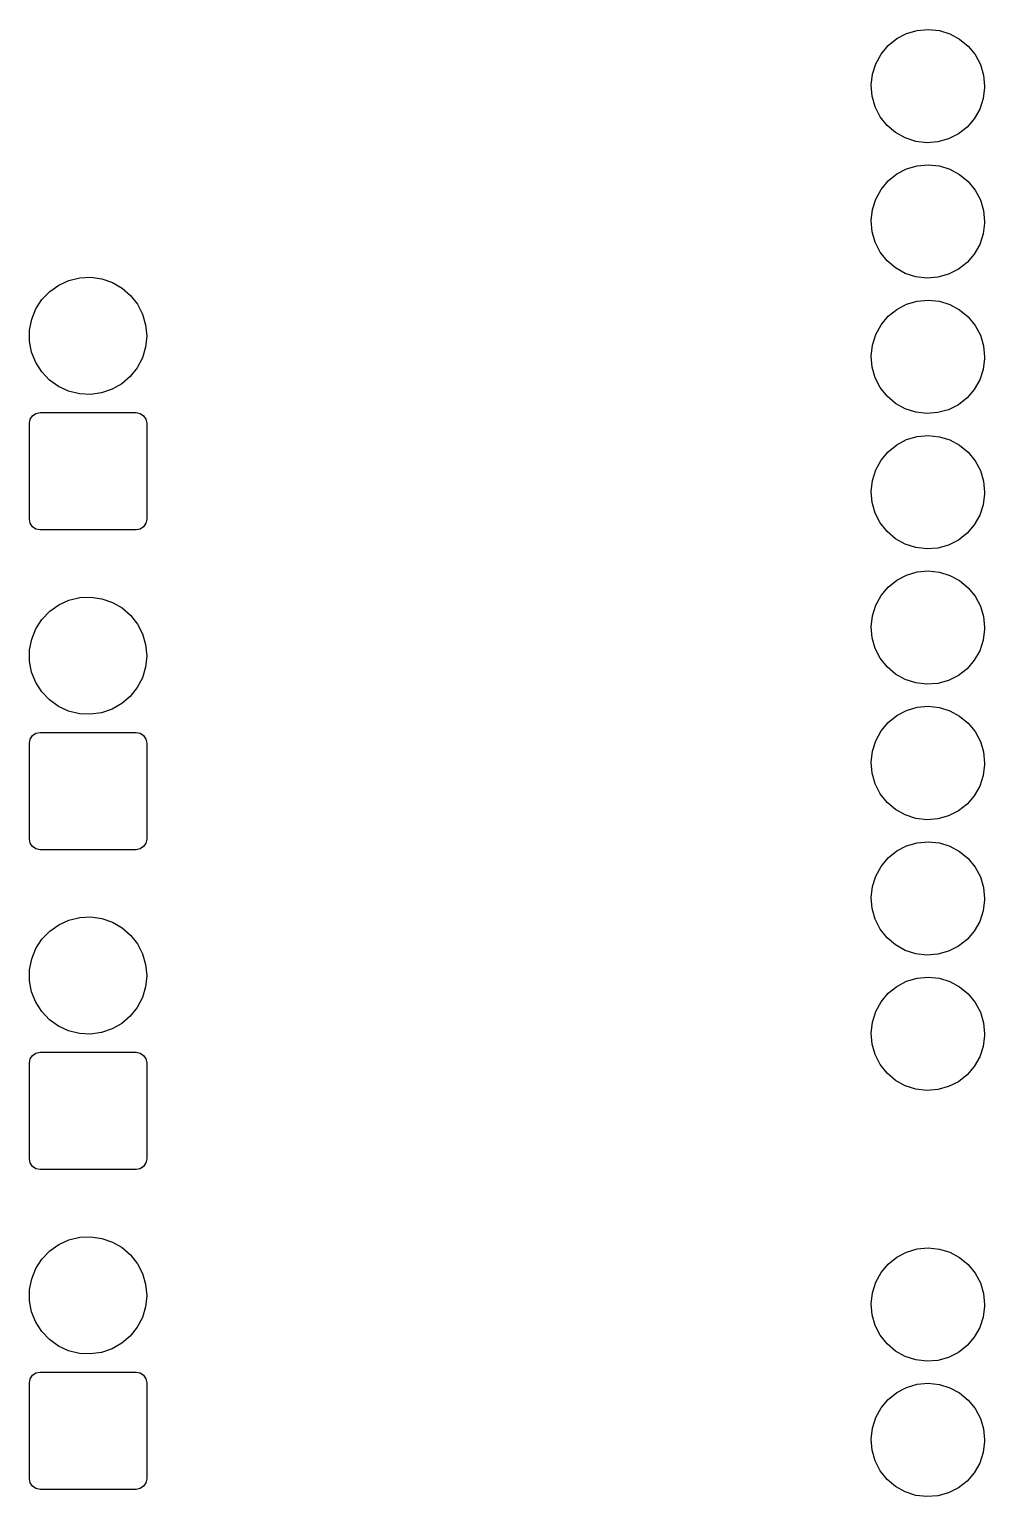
# Model space of a CAD drawing. Extents: x 10 to 584, y -410 to -10.
# Drawn here: x 298.82 to 316.73, y -108.31 to -80.79 of the extents above; entities that cross this region are included whole.
import ezdxf

# ---------------------------------------------------------------- set-up
doc = ezdxf.new("R2010")
doc.units = 0
doc.layers.add('BLACK', color=7, linetype='CONTINUOUS')

msp = doc.modelspace()

# ---------------------------------------------------------------- linework, layer by layer
at = {"layer": 'BLACK', "linetype": 'CONTINUOUS'}
for p, q in [((315.084, -80.9598), (315.268, -80.8636)), ((315.268, -80.8636), (315.467, -80.805)), ((315.467, -80.805), (315.674, -80.7862)), ((315.674, -80.7862), (315.881, -80.8079)), ((315.881, -80.8079), (316.079, -80.8693)), ((316.079, -80.8693), (316.261, -80.968)), ((314.789, -81.2489), (314.923, -81.0899)), ((314.923, -81.0899), (315.084, -80.9598)), ((316.261, -80.968), (316.421, -81.1004)), ((316.421, -81.1004), (316.553, -81.2612)), ((314.626, -81.6287), (314.689, -81.4308)), ((314.689, -81.4308), (314.789, -81.2489)), ((316.553, -81.2612), (316.65, -81.4445)), ((316.65, -81.4445), (316.71, -81.6432)), ((314.603, -81.8349), (314.626, -81.6287)), ((316.71, -81.6432), (316.73, -81.8498)), ((314.621, -82.0418), (314.603, -81.8349)), ((316.73, -81.8795), (316.704, -82.0854)), ((316.73, -81.8498), (316.73, -81.8795)), ((314.678, -82.2413), (314.621, -82.0418)), ((314.773, -82.426), (314.678, -82.2413)), ((316.638, -82.2824), (316.536, -82.4629)), ((316.704, -82.0854), (316.638, -82.2824)), ((314.902, -82.5886), (314.773, -82.426)), ((316.536, -82.4629), (316.4, -82.62)), ((315.06, -82.7232), (314.902, -82.5886)), ((315.241, -82.8244), (315.06, -82.7232)), ((315.438, -82.8886), (315.241, -82.8244)), ((316.051, -82.8414), (315.851, -82.8972)), ((316.237, -82.7478), (316.051, -82.8414)), ((316.4, -82.62), (316.237, -82.7478)), ((315.644, -82.9132), (315.438, -82.8886)), ((315.851, -82.8972), (315.644, -82.9132)), ((315.084, -83.4998), (315.268, -83.4036)), ((315.268, -83.4036), (315.467, -83.345)), ((315.467, -83.345), (315.674, -83.3262)), ((315.674, -83.3262), (315.881, -83.3479)), ((315.881, -83.3479), (316.079, -83.4093)), ((314.789, -83.7889), (314.923, -83.6299)), ((314.923, -83.6299), (315.084, -83.4998)), ((316.079, -83.4093), (316.261, -83.508)), ((316.261, -83.508), (316.421, -83.6404)), ((316.421, -83.6404), (316.553, -83.8012)), ((314.689, -83.9708), (314.789, -83.7889)), ((316.553, -83.8012), (316.65, -83.9845)), ((314.603, -84.3749), (314.626, -84.1687)), ((314.626, -84.1687), (314.689, -83.9708)), ((316.65, -83.9845), (316.71, -84.1832)), ((316.71, -84.1832), (316.73, -84.3898)), ((314.621, -84.5818), (314.603, -84.3749)), ((316.73, -84.4195), (316.704, -84.6254)), ((316.73, -84.3898), (316.73, -84.4195)), ((314.678, -84.7813), (314.621, -84.5818)), ((314.773, -84.966), (314.678, -84.7813)), ((316.704, -84.6254), (316.638, -84.8224)), ((314.902, -85.1286), (314.773, -84.966)), ((316.536, -85.0029), (316.4, -85.16)), ((316.638, -84.8224), (316.536, -85.0029)), ((315.06, -85.2632), (314.902, -85.1286)), ((315.241, -85.3644), (315.06, -85.2632)), ((316.237, -85.2878), (316.051, -85.3814)), ((316.4, -85.16), (316.237, -85.2878)), ((299.201, -85.7041), (299.371, -85.5832)), ((299.371, -85.5832), (299.561, -85.4967)), ((299.561, -85.4967), (299.765, -85.4478)), ((299.765, -85.4478), (299.973, -85.4381)), ((299.973, -85.4381), (300.18, -85.4681)), ((300.18, -85.4681), (300.378, -85.5366)), ((300.378, -85.5366), (300.558, -85.6413)), ((315.438, -85.4286), (315.241, -85.3644)), ((315.644, -85.4532), (315.438, -85.4286)), ((315.851, -85.4372), (315.644, -85.4532)), ((316.051, -85.3814), (315.851, -85.4372)), ((298.943, -86.0306), (299.056, -85.855)), ((299.056, -85.855), (299.201, -85.7041)), ((300.558, -85.6413), (300.716, -85.7782)), ((300.716, -85.7782), (300.845, -85.9425)), ((315.467, -85.885), (315.674, -85.8662)), ((315.674, -85.8662), (315.881, -85.8879)), ((298.865, -86.2244), (298.943, -86.0306)), ((300.845, -85.9425), (300.941, -86.1283)), ((300.941, -86.1283), (301, -86.3288)), ((314.923, -86.1699), (315.084, -86.0398)), ((315.084, -86.0398), (315.268, -85.9436)), ((315.268, -85.9436), (315.467, -85.885)), ((315.881, -85.8879), (316.079, -85.9493)), ((316.079, -85.9493), (316.261, -86.048)), ((316.261, -86.048), (316.421, -86.1804)), ((298.824, -86.6384), (298.825, -86.4295)), ((298.825, -86.4295), (298.865, -86.2244)), ((301, -86.3288), (301.02, -86.5368)), ((314.689, -86.5108), (314.789, -86.3289)), ((314.789, -86.3289), (314.923, -86.1699)), ((316.421, -86.1804), (316.553, -86.3412)), ((316.553, -86.3412), (316.65, -86.5245)), ((298.863, -86.8437), (298.824, -86.6384)), ((301.02, -86.5426), (300.999, -86.7505)), ((301.02, -86.5368), (301.02, -86.5426)), ((314.603, -86.9149), (314.626, -86.7087)), ((314.626, -86.7087), (314.689, -86.5108)), ((316.65, -86.5245), (316.71, -86.7232)), ((298.94, -87.0379), (298.863, -86.8437)), ((300.939, -86.9506), (300.842, -87.1359)), ((300.999, -86.7505), (300.939, -86.9506)), ((314.621, -87.1218), (314.603, -86.9149)), ((316.73, -86.9595), (316.704, -87.1654)), ((316.71, -86.7232), (316.73, -86.9298)), ((316.73, -86.9298), (316.73, -86.9595)), ((299.053, -87.214), (298.94, -87.0379)), ((299.196, -87.3657), (299.053, -87.214)), ((300.842, -87.1359), (300.712, -87.2995)), ((314.678, -87.3213), (314.621, -87.1218)), ((316.704, -87.1654), (316.638, -87.3624)), ((299.366, -87.4875), (299.196, -87.3657)), ((299.556, -87.575), (299.366, -87.4875)), ((300.554, -87.4357), (300.372, -87.5393)), ((300.712, -87.2995), (300.554, -87.4357)), ((314.773, -87.506), (314.678, -87.3213)), ((314.902, -87.6686), (314.773, -87.506)), ((316.638, -87.3624), (316.536, -87.5429)), ((299.759, -87.625), (299.556, -87.575)), ((299.968, -87.6358), (299.759, -87.625)), ((300.175, -87.6069), (299.968, -87.6358)), ((300.372, -87.5393), (300.175, -87.6069)), ((315.06, -87.8032), (314.902, -87.6686)), ((315.241, -87.9044), (315.06, -87.8032)), ((316.4, -87.7), (316.237, -87.8278)), ((316.536, -87.5429), (316.4, -87.7)), ((298.835, -88.1003), (298.878, -88.0354)), ((298.878, -88.0354), (298.943, -87.992)), ((298.943, -87.992), (299.02, -87.9768)), ((299.02, -87.9768), (300.82, -87.9768)), ((300.82, -87.9768), (300.896, -87.992)), ((300.896, -87.992), (300.961, -88.0354)), ((300.961, -88.0354), (301.004, -88.1003)), ((315.438, -87.9686), (315.241, -87.9044)), ((315.644, -87.9932), (315.438, -87.9686)), ((315.851, -87.9772), (315.644, -87.9932)), ((316.051, -87.9214), (315.851, -87.9772)), ((316.237, -87.8278), (316.051, -87.9214)), ((298.82, -88.1768), (298.835, -88.1003)), ((298.82, -89.9768), (298.82, -88.1768)), ((301.004, -88.1003), (301.02, -88.1768)), ((301.02, -88.1768), (301.02, -89.9768)), ((314.923, -88.7099), (315.084, -88.5798)), ((315.084, -88.5798), (315.268, -88.4836)), ((315.268, -88.4836), (315.467, -88.425)), ((315.467, -88.425), (315.674, -88.4062)), ((315.674, -88.4062), (315.881, -88.4279)), ((315.881, -88.4279), (316.079, -88.4893)), ((316.079, -88.4893), (316.261, -88.588)), ((316.261, -88.588), (316.421, -88.7204)), ((314.689, -89.0508), (314.789, -88.8689)), ((314.789, -88.8689), (314.923, -88.7099)), ((316.421, -88.7204), (316.553, -88.8812)), ((316.553, -88.8812), (316.65, -89.0645)), ((314.626, -89.2487), (314.689, -89.0508)), ((316.65, -89.0645), (316.71, -89.2632)), ((314.603, -89.4549), (314.626, -89.2487)), ((314.621, -89.6618), (314.603, -89.4549)), ((316.71, -89.2632), (316.73, -89.4698)), ((314.678, -89.8613), (314.621, -89.6618)), ((316.704, -89.7054), (316.638, -89.9024)), ((316.73, -89.4995), (316.704, -89.7054)), ((316.73, -89.4698), (316.73, -89.4995)), ((298.835, -90.0533), (298.82, -89.9768)), ((301.02, -89.9768), (301.004, -90.0533)), ((314.773, -90.046), (314.678, -89.8613)), ((316.638, -89.9024), (316.536, -90.0829)), ((298.878, -90.1182), (298.835, -90.0533)), ((298.943, -90.1616), (298.878, -90.1182)), ((299.02, -90.1768), (298.943, -90.1616)), ((300.82, -90.1768), (299.02, -90.1768)), ((300.896, -90.1616), (300.82, -90.1768)), ((300.961, -90.1182), (300.896, -90.1616)), ((301.004, -90.0533), (300.961, -90.1182)), ((314.902, -90.2086), (314.773, -90.046)), ((315.06, -90.3432), (314.902, -90.2086)), ((316.4, -90.24), (316.237, -90.3678)), ((316.536, -90.0829), (316.4, -90.24)), ((315.241, -90.4444), (315.06, -90.3432)), ((315.438, -90.5086), (315.241, -90.4444)), ((315.644, -90.5332), (315.438, -90.5086)), ((315.851, -90.5172), (315.644, -90.5332)), ((316.051, -90.4614), (315.851, -90.5172)), ((316.237, -90.3678), (316.051, -90.4614)), ((315.084, -91.1198), (315.268, -91.0236)), ((315.268, -91.0236), (315.467, -90.965)), ((315.467, -90.965), (315.674, -90.9462)), ((315.674, -90.9462), (315.881, -90.9679)), ((315.881, -90.9679), (316.079, -91.0293)), ((316.079, -91.0293), (316.261, -91.128)), ((314.789, -91.4089), (314.923, -91.2499)), ((314.923, -91.2499), (315.084, -91.1198)), ((316.261, -91.128), (316.421, -91.2604)), ((316.421, -91.2604), (316.553, -91.4212)), ((299.201, -91.7041), (299.371, -91.5832)), ((299.371, -91.5832), (299.561, -91.4967)), ((299.561, -91.4967), (299.765, -91.4478)), ((299.765, -91.4478), (299.973, -91.4381)), ((299.973, -91.4381), (300.18, -91.4681)), ((300.18, -91.4681), (300.378, -91.5366)), ((300.378, -91.5366), (300.558, -91.6413)), ((300.558, -91.6413), (300.716, -91.7782)), ((314.626, -91.7887), (314.689, -91.5908)), ((314.689, -91.5908), (314.789, -91.4089)), ((316.553, -91.4212), (316.65, -91.6045)), ((316.65, -91.6045), (316.71, -91.8032)), ((298.943, -92.0306), (299.056, -91.855)), ((299.056, -91.855), (299.201, -91.7041)), ((300.716, -91.7782), (300.845, -91.9425)), ((314.603, -91.995), (314.626, -91.7887)), ((316.71, -91.8032), (316.73, -92.0098)), ((298.865, -92.2244), (298.943, -92.0306)), ((300.845, -91.9425), (300.941, -92.1283)), ((300.941, -92.1283), (301, -92.3288)), ((314.621, -92.2018), (314.603, -91.995)), ((314.678, -92.4013), (314.621, -92.2018)), ((316.73, -92.0395), (316.704, -92.2454)), ((316.73, -92.0098), (316.73, -92.0395)), ((298.824, -92.6384), (298.825, -92.4295)), ((298.825, -92.4295), (298.865, -92.2244)), ((301, -92.3288), (301.02, -92.5368)), ((314.773, -92.586), (314.678, -92.4013)), ((316.638, -92.4424), (316.536, -92.6229)), ((316.704, -92.2454), (316.638, -92.4424)), ((298.863, -92.8437), (298.824, -92.6384)), ((300.999, -92.7505), (300.939, -92.9506)), ((301.02, -92.5426), (300.999, -92.7505)), ((301.02, -92.5368), (301.02, -92.5426)), ((314.902, -92.7486), (314.773, -92.586)), ((315.06, -92.8832), (314.902, -92.7486)), ((316.536, -92.6229), (316.4, -92.78)), ((298.94, -93.0379), (298.863, -92.8437)), ((299.053, -93.214), (298.94, -93.0379)), ((300.939, -92.9506), (300.842, -93.1359)), ((315.241, -92.9844), (315.06, -92.8832)), ((315.438, -93.0486), (315.241, -92.9844)), ((316.051, -93.0014), (315.851, -93.0572)), ((316.237, -92.9078), (316.051, -93.0014)), ((316.4, -92.78), (316.237, -92.9078)), ((299.196, -93.3657), (299.053, -93.214)), ((300.712, -93.2995), (300.554, -93.4357)), ((300.842, -93.1359), (300.712, -93.2995)), ((315.644, -93.0732), (315.438, -93.0486)), ((315.851, -93.0572), (315.644, -93.0732)), ((299.366, -93.4875), (299.196, -93.3657)), ((299.556, -93.575), (299.366, -93.4875)), ((299.759, -93.625), (299.556, -93.575)), ((300.372, -93.5393), (300.175, -93.6069)), ((300.554, -93.4357), (300.372, -93.5393)), ((315.084, -93.6598), (315.268, -93.5636)), ((315.268, -93.5636), (315.467, -93.505)), ((315.467, -93.505), (315.674, -93.4862)), ((315.674, -93.4862), (315.881, -93.5079)), ((315.881, -93.5079), (316.079, -93.5693)), ((316.079, -93.5693), (316.261, -93.668)), ((299.968, -93.6358), (299.759, -93.625)), ((300.175, -93.6069), (299.968, -93.6358)), ((314.789, -93.9489), (314.923, -93.7899)), ((314.923, -93.7899), (315.084, -93.6598)), ((316.261, -93.668), (316.421, -93.8004)), ((316.421, -93.8004), (316.553, -93.9612)), ((298.82, -94.1768), (298.835, -94.1003)), ((298.835, -94.1003), (298.878, -94.0354)), ((298.878, -94.0354), (298.943, -93.992)), ((298.943, -93.992), (299.02, -93.9768)), ((299.02, -93.9768), (300.82, -93.9768)), ((300.82, -93.9768), (300.896, -93.992)), ((300.896, -93.992), (300.961, -94.0354)), ((300.961, -94.0354), (301.004, -94.1003)), ((301.004, -94.1003), (301.02, -94.1768)), ((314.626, -94.3287), (314.689, -94.1308)), ((314.689, -94.1308), (314.789, -93.9489)), ((316.553, -93.9612), (316.65, -94.1445)), ((298.82, -95.9768), (298.82, -94.1768)), ((301.02, -94.1768), (301.02, -95.9768)), ((314.603, -94.5349), (314.626, -94.3287)), ((316.65, -94.1445), (316.71, -94.3432)), ((316.71, -94.3432), (316.73, -94.5498)), ((314.621, -94.7418), (314.603, -94.5349)), ((316.73, -94.5795), (316.704, -94.7854)), ((316.73, -94.5498), (316.73, -94.5795)), ((314.678, -94.9413), (314.621, -94.7418)), ((314.773, -95.126), (314.678, -94.9413)), ((316.704, -94.7854), (316.638, -94.9824)), ((314.902, -95.2886), (314.773, -95.126)), ((316.536, -95.1629), (316.4, -95.32)), ((316.638, -94.9824), (316.536, -95.1629)), ((315.06, -95.4232), (314.902, -95.2886)), ((315.241, -95.5244), (315.06, -95.4232)), ((316.237, -95.4478), (316.051, -95.5414)), ((316.4, -95.32), (316.237, -95.4478)), ((315.438, -95.5886), (315.241, -95.5244)), ((315.644, -95.6132), (315.438, -95.5886)), ((315.851, -95.5972), (315.644, -95.6132)), ((316.051, -95.5414), (315.851, -95.5972)), ((298.835, -96.0533), (298.82, -95.9768)), ((298.878, -96.1182), (298.835, -96.0533)), ((301.004, -96.0533), (300.961, -96.1182)), ((301.02, -95.9768), (301.004, -96.0533)), ((315.268, -96.1036), (315.467, -96.045)), ((315.467, -96.045), (315.674, -96.0262)), ((315.674, -96.0262), (315.881, -96.0479)), ((315.881, -96.0479), (316.079, -96.1093)), ((298.943, -96.1616), (298.878, -96.1182)), ((299.02, -96.1768), (298.943, -96.1616)), ((300.82, -96.1768), (299.02, -96.1768)), ((300.896, -96.1616), (300.82, -96.1768)), ((300.961, -96.1182), (300.896, -96.1616)), ((314.789, -96.4889), (314.923, -96.3299)), ((314.923, -96.3299), (315.084, -96.1998)), ((315.084, -96.1998), (315.268, -96.1036)), ((316.079, -96.1093), (316.261, -96.208)), ((316.261, -96.208), (316.421, -96.3404)), ((316.421, -96.3404), (316.553, -96.5012)), ((314.689, -96.6708), (314.789, -96.4889)), ((316.553, -96.5012), (316.65, -96.6845)), ((314.603, -97.075), (314.626, -96.8687)), ((314.626, -96.8687), (314.689, -96.6708)), ((316.65, -96.6845), (316.71, -96.8832)), ((316.71, -96.8832), (316.73, -97.0898)), ((314.621, -97.2818), (314.603, -97.075)), ((316.73, -97.1195), (316.704, -97.3254)), ((316.73, -97.0898), (316.73, -97.1195)), ((299.765, -97.4478), (299.973, -97.4381)), ((299.973, -97.4381), (300.18, -97.4681)), ((314.678, -97.4813), (314.621, -97.2818)), ((316.704, -97.3254), (316.638, -97.5224)), ((299.056, -97.855), (299.201, -97.7041)), ((299.201, -97.7041), (299.371, -97.5832)), ((299.371, -97.5832), (299.561, -97.4967)), ((299.561, -97.4967), (299.765, -97.4478)), ((300.18, -97.4681), (300.378, -97.5366)), ((300.378, -97.5366), (300.558, -97.6413)), ((300.558, -97.6413), (300.716, -97.7782)), ((314.773, -97.666), (314.678, -97.4813)), ((314.902, -97.8286), (314.773, -97.666)), ((316.536, -97.7029), (316.4, -97.86)), ((316.638, -97.5224), (316.536, -97.7029)), ((298.943, -98.0306), (299.056, -97.855)), ((300.716, -97.7782), (300.845, -97.9425)), ((300.845, -97.9425), (300.941, -98.1283)), ((315.06, -97.9632), (314.902, -97.8286)), ((315.241, -98.0644), (315.06, -97.9632)), ((316.237, -97.9878), (316.051, -98.0814)), ((316.4, -97.86), (316.237, -97.9878)), ((298.825, -98.4295), (298.865, -98.2244)), ((298.865, -98.2244), (298.943, -98.0306)), ((300.941, -98.1283), (301, -98.3288)), ((315.438, -98.1286), (315.241, -98.0644)), ((315.644, -98.1532), (315.438, -98.1286)), ((315.851, -98.1372), (315.644, -98.1532)), ((316.051, -98.0814), (315.851, -98.1372)), ((298.824, -98.6384), (298.825, -98.4295)), ((301.02, -98.5426), (300.999, -98.7505)), ((301, -98.3288), (301.02, -98.5368)), ((301.02, -98.5368), (301.02, -98.5426)), ((298.863, -98.8437), (298.824, -98.6384)), ((300.999, -98.7505), (300.939, -98.9506)), ((314.923, -98.8699), (315.084, -98.7398)), ((315.084, -98.7398), (315.268, -98.6436)), ((315.268, -98.6436), (315.467, -98.585)), ((315.467, -98.585), (315.674, -98.5662)), ((315.674, -98.5662), (315.881, -98.5879)), ((315.881, -98.5879), (316.079, -98.6493)), ((316.079, -98.6493), (316.261, -98.748)), ((316.261, -98.748), (316.421, -98.8804)), ((298.94, -99.0379), (298.863, -98.8437)), ((299.053, -99.214), (298.94, -99.0379)), ((300.939, -98.9506), (300.842, -99.1359)), ((314.689, -99.2108), (314.789, -99.0289)), ((314.789, -99.0289), (314.923, -98.8699)), ((316.421, -98.8804), (316.553, -99.0412)), ((316.553, -99.0412), (316.65, -99.2245)), ((299.196, -99.3657), (299.053, -99.214)), ((299.366, -99.4875), (299.196, -99.3657)), ((300.712, -99.2995), (300.554, -99.4357)), ((300.842, -99.1359), (300.712, -99.2995)), ((314.626, -99.4087), (314.689, -99.2108)), ((316.65, -99.2245), (316.71, -99.4232)), ((299.556, -99.575), (299.366, -99.4875)), ((299.759, -99.625), (299.556, -99.575)), ((299.968, -99.6358), (299.759, -99.625)), ((300.175, -99.6069), (299.968, -99.6358)), ((300.372, -99.5393), (300.175, -99.6069)), ((300.554, -99.4357), (300.372, -99.5393)), ((314.603, -99.6149), (314.626, -99.4087)), ((314.621, -99.8218), (314.603, -99.6149)), ((316.71, -99.4232), (316.73, -99.6298)), ((316.73, -99.6298), (316.73, -99.6595)), ((314.678, -100.021), (314.621, -99.8218)), ((316.704, -99.8654), (316.638, -100.062)), ((316.73, -99.6595), (316.704, -99.8654)), ((298.82, -100.177), (298.835, -100.1)), ((298.82, -101.977), (298.82, -100.177)), ((298.835, -100.1), (298.878, -100.035)), ((298.878, -100.035), (298.943, -99.992)), ((298.943, -99.992), (299.02, -99.9768)), ((299.02, -99.9768), (300.82, -99.9768)), ((300.82, -99.9768), (300.896, -99.992)), ((300.896, -99.992), (300.961, -100.035)), ((300.961, -100.035), (301.004, -100.1)), ((301.004, -100.1), (301.02, -100.177)), ((301.02, -100.177), (301.02, -101.977)), ((314.773, -100.206), (314.678, -100.021)), ((316.638, -100.062), (316.536, -100.243)), ((314.902, -100.369), (314.773, -100.206)), ((315.06, -100.503), (314.902, -100.369)), ((316.4, -100.4), (316.237, -100.528)), ((316.536, -100.243), (316.4, -100.4)), ((315.241, -100.604), (315.06, -100.503)), ((315.438, -100.669), (315.241, -100.604)), ((315.644, -100.693), (315.438, -100.669)), ((315.851, -100.677), (315.644, -100.693)), ((316.051, -100.621), (315.851, -100.677)), ((316.237, -100.528), (316.051, -100.621)), ((298.835, -102.053), (298.82, -101.977)), ((298.878, -102.118), (298.835, -102.053)), ((298.943, -102.162), (298.878, -102.118)), ((300.961, -102.118), (300.896, -102.162)), ((301.004, -102.053), (300.961, -102.118)), ((301.02, -101.977), (301.004, -102.053)), ((299.02, -102.177), (298.943, -102.162)), ((300.82, -102.177), (299.02, -102.177)), ((300.896, -102.162), (300.82, -102.177)), ((299.371, -103.583), (299.561, -103.497)), ((299.561, -103.497), (299.765, -103.448)), ((299.765, -103.448), (299.973, -103.438)), ((299.973, -103.438), (300.18, -103.468)), ((300.18, -103.468), (300.378, -103.537)), ((299.056, -103.855), (299.201, -103.704)), ((299.201, -103.704), (299.371, -103.583)), ((300.378, -103.537), (300.558, -103.641)), ((300.558, -103.641), (300.716, -103.778)), ((315.084, -103.82), (315.268, -103.724)), ((315.268, -103.724), (315.467, -103.665)), ((315.467, -103.665), (315.674, -103.646)), ((315.674, -103.646), (315.881, -103.668)), ((315.881, -103.668), (316.079, -103.729)), ((316.079, -103.729), (316.261, -103.828)), ((298.865, -104.224), (298.943, -104.031)), ((298.943, -104.031), (299.056, -103.855)), ((300.716, -103.778), (300.845, -103.943)), ((300.845, -103.943), (300.941, -104.128)), ((314.789, -104.109), (314.923, -103.95)), ((314.923, -103.95), (315.084, -103.82)), ((316.261, -103.828), (316.421, -103.96)), ((316.421, -103.96), (316.553, -104.121)), ((298.825, -104.429), (298.865, -104.224)), ((300.941, -104.128), (301, -104.329)), ((314.626, -104.489), (314.689, -104.291)), ((314.689, -104.291), (314.789, -104.109)), ((316.553, -104.121), (316.65, -104.304)), ((316.65, -104.304), (316.71, -104.503)), ((298.824, -104.638), (298.825, -104.429)), ((301.02, -104.543), (300.999, -104.75)), ((301, -104.329), (301.02, -104.537)), ((301.02, -104.537), (301.02, -104.543)), ((314.603, -104.695), (314.626, -104.489)), ((316.71, -104.503), (316.73, -104.71)), ((298.863, -104.844), (298.824, -104.638)), ((298.94, -105.038), (298.863, -104.844)), ((300.999, -104.75), (300.939, -104.951)), ((314.621, -104.902), (314.603, -104.695)), ((316.73, -104.739), (316.704, -104.945)), ((316.73, -104.71), (316.73, -104.739)), ((299.053, -105.214), (298.94, -105.038)), ((300.842, -105.136), (300.712, -105.3)), ((300.939, -104.951), (300.842, -105.136)), ((314.678, -105.101), (314.621, -104.902)), ((314.773, -105.286), (314.678, -105.101)), ((316.638, -105.142), (316.536, -105.323)), ((316.704, -104.945), (316.638, -105.142)), ((299.196, -105.366), (299.053, -105.214)), ((299.366, -105.488), (299.196, -105.366)), ((300.712, -105.3), (300.554, -105.436)), ((314.902, -105.449), (314.773, -105.286)), ((316.536, -105.323), (316.4, -105.48)), ((299.556, -105.575), (299.366, -105.488)), ((299.759, -105.625), (299.556, -105.575)), ((299.968, -105.636), (299.759, -105.625)), ((300.175, -105.607), (299.968, -105.636)), ((300.372, -105.539), (300.175, -105.607)), ((300.554, -105.436), (300.372, -105.539)), ((315.06, -105.583), (314.902, -105.449)), ((315.241, -105.684), (315.06, -105.583)), ((315.438, -105.749), (315.241, -105.684)), ((316.051, -105.701), (315.851, -105.757)), ((316.237, -105.608), (316.051, -105.701)), ((316.4, -105.48), (316.237, -105.608)), ((298.943, -105.992), (299.02, -105.977)), ((299.02, -105.977), (300.82, -105.977)), ((300.82, -105.977), (300.896, -105.992)), ((315.644, -105.773), (315.438, -105.749)), ((315.851, -105.757), (315.644, -105.773)), ((298.82, -106.177), (298.835, -106.1)), ((298.82, -107.977), (298.82, -106.177)), ((298.835, -106.1), (298.878, -106.035)), ((298.878, -106.035), (298.943, -105.992)), ((300.896, -105.992), (300.961, -106.035)), ((300.961, -106.035), (301.004, -106.1)), ((301.004, -106.1), (301.02, -106.177)), ((301.02, -106.177), (301.02, -107.977)), ((315.268, -106.264), (315.467, -106.205)), ((315.467, -106.205), (315.674, -106.186)), ((315.674, -106.186), (315.881, -106.208)), ((315.881, -106.208), (316.079, -106.269)), ((314.789, -106.649), (314.923, -106.49)), ((314.923, -106.49), (315.084, -106.36)), ((315.084, -106.36), (315.268, -106.264)), ((316.079, -106.269), (316.261, -106.368)), ((316.261, -106.368), (316.421, -106.5)), ((316.421, -106.5), (316.553, -106.661)), ((314.689, -106.831), (314.789, -106.649)), ((316.553, -106.661), (316.65, -106.844)), ((314.603, -107.235), (314.626, -107.029)), ((314.626, -107.029), (314.689, -106.831)), ((316.65, -106.844), (316.71, -107.043)), ((316.71, -107.043), (316.73, -107.25)), ((314.621, -107.442), (314.603, -107.235)), ((316.73, -107.279), (316.704, -107.485)), ((316.73, -107.25), (316.73, -107.279)), ((314.678, -107.641), (314.621, -107.442)), ((316.704, -107.485), (316.638, -107.682)), ((314.773, -107.826), (314.678, -107.641)), ((314.902, -107.989), (314.773, -107.826)), ((316.536, -107.863), (316.4, -108.02)), ((316.638, -107.682), (316.536, -107.863)), ((298.835, -108.053), (298.82, -107.977)), ((298.878, -108.118), (298.835, -108.053)), ((298.943, -108.162), (298.878, -108.118)), ((299.02, -108.177), (298.943, -108.162)), ((300.82, -108.177), (299.02, -108.177)), ((300.896, -108.162), (300.82, -108.177)), ((300.961, -108.118), (300.896, -108.162)), ((301.004, -108.053), (300.961, -108.118)), ((301.02, -107.977), (301.004, -108.053)), ((315.06, -108.123), (314.902, -107.989)), ((315.241, -108.224), (315.06, -108.123)), ((316.237, -108.148), (316.051, -108.241)), ((316.4, -108.02), (316.237, -108.148)), ((315.438, -108.289), (315.241, -108.224)), ((315.644, -108.313), (315.438, -108.289)), ((315.851, -108.297), (315.644, -108.313)), ((316.051, -108.241), (315.851, -108.297))]:
    msp.add_line(p, q, dxfattribs=at)

doc.saveas('drawing.dxf')
